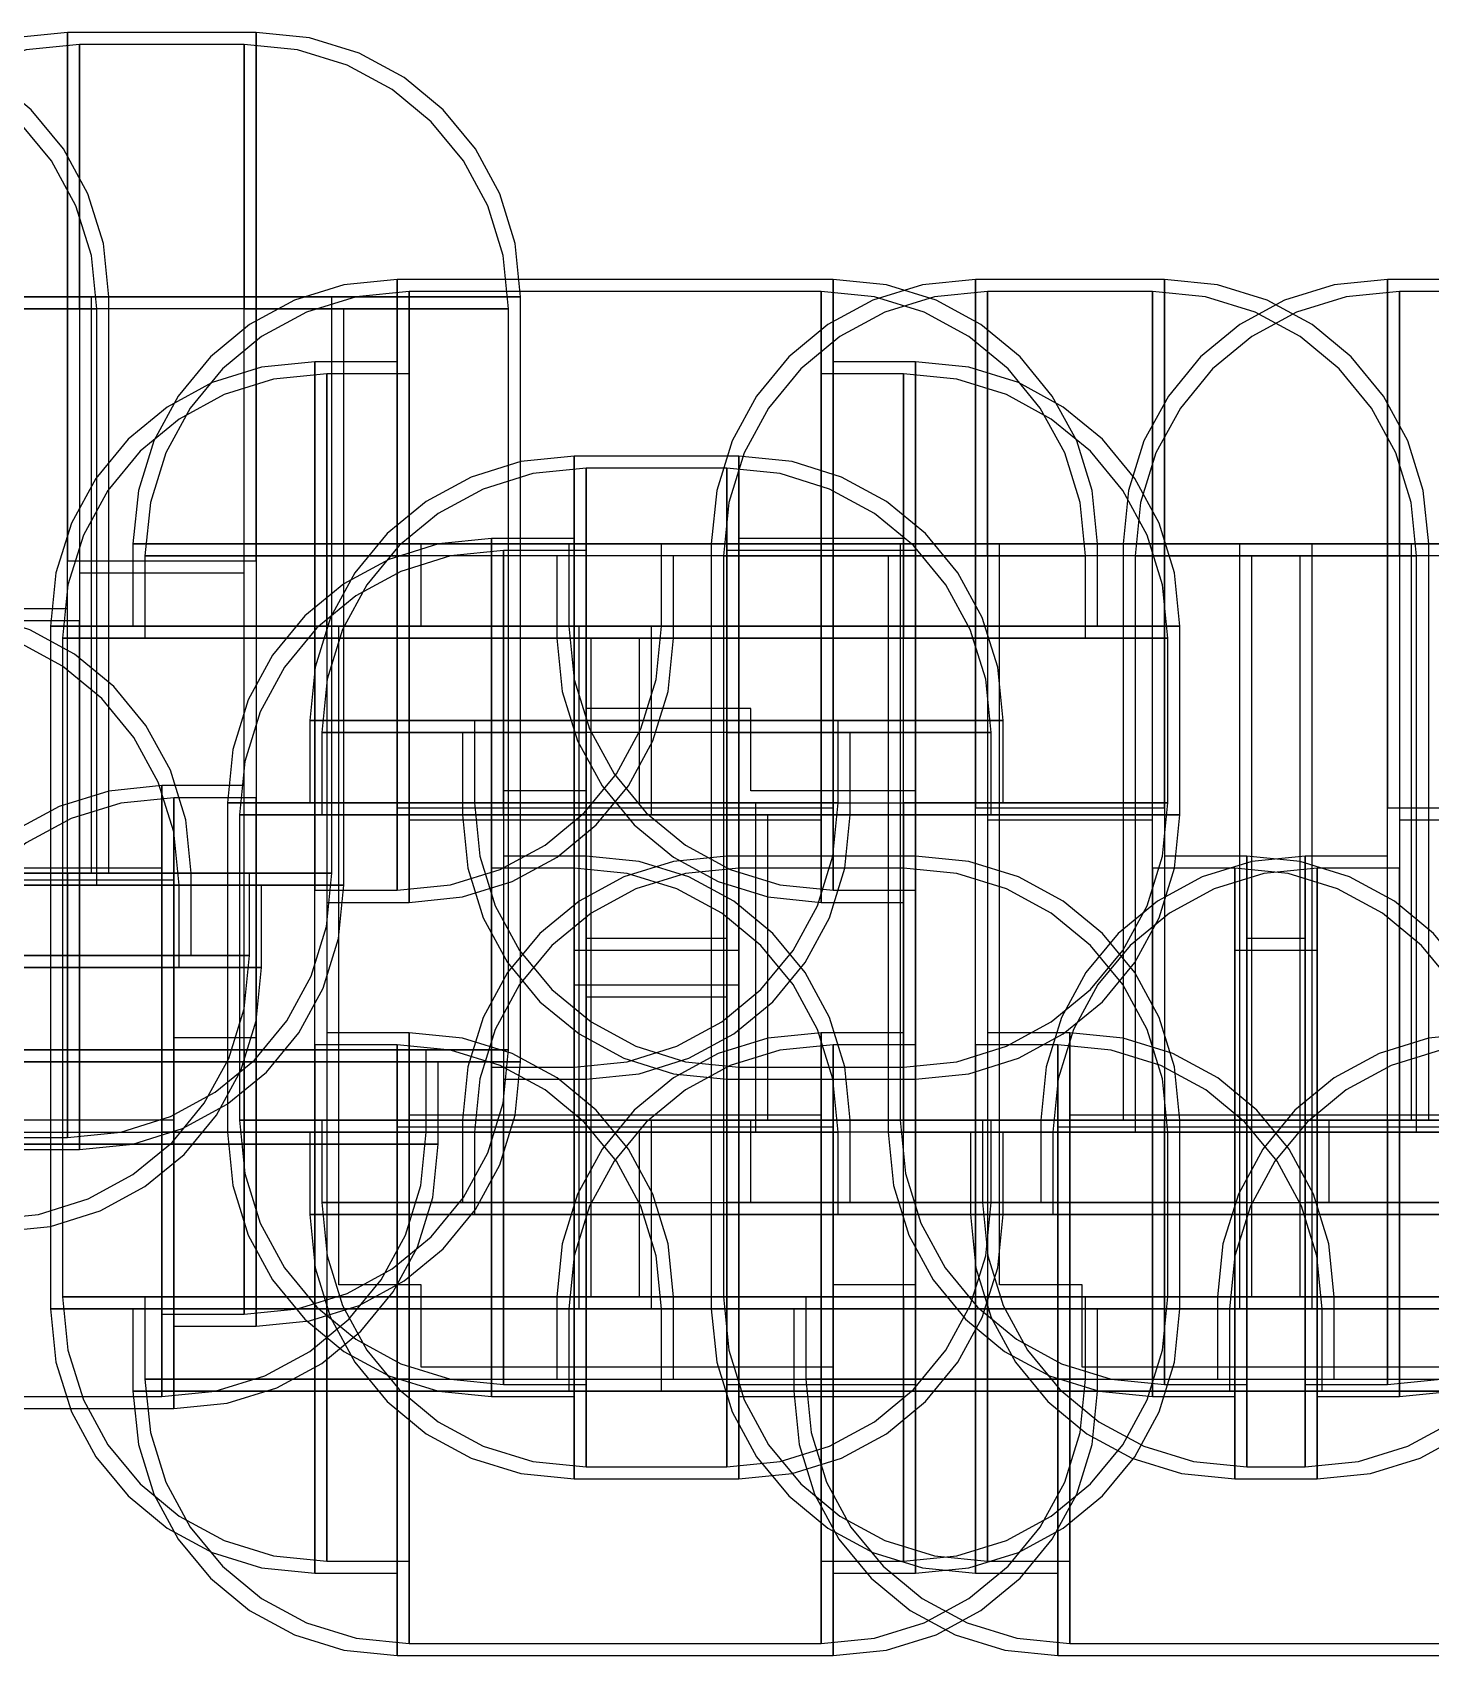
# Model space of a CAD drawing. Extents: x 0 to 153, y 0 to 38.
# Drawn here: x 90.35 to 121.14, y 0.11 to 35.87 of the extents above; entities that cross this region are included whole.
import ezdxf

# ---------------------------------------------------------------- set-up
doc = ezdxf.new("R2010")
doc.units = 0

msp = doc.modelspace()

# ---------------------------------------------------------------- linework, layer by layer
at = {"layer": 'Layer 1', "color": 7}
for points in [[(91.125296, 30.049049), (91.125296, 35.869873), (89.952216, 35.751615), (88.859597, 35.412445), (87.870847, 34.87577), (87.009376, 34.164997), (86.298594, 33.303532), (85.761909, 32.314781), (85.422731, 31.222151), (85.30447, 30.049049), (91.125296, 30.049049), (91.125296, 30.049049)], [(86.21146, 30.049049), (92.032286, 30.049049), (91.914025, 31.222151), (91.574847, 32.314781), (91.038162, 33.303532), (90.327379, 34.164997), (89.465909, 34.87577), (88.477159, 35.412445), (87.38454, 35.751615), (86.21146, 35.869873), (86.21146, 30.049049), (86.21146, 30.049049)], [(91.125296, 30.049049), (91.125296, 24.228223), (95.282953, 24.228223), (95.282953, 30.049049), (95.282953, 35.869873), (91.125296, 35.869873), (91.125296, 30.049049), (91.125296, 30.049049)], [(95.282953, 30.049049), (101.103779, 30.049049), (100.985518, 31.222151), (100.64634, 32.314781), (100.109655, 33.303532), (99.398872, 34.164997), (98.537401, 34.87577), (97.548652, 35.412445), (96.456032, 35.751615), (95.282953, 35.869873), (95.282953, 30.049049), (95.282953, 30.049049)], [(91.389879, 29.784466), (91.389879, 35.60529), (90.216799, 35.487032), (89.12418, 35.147862), (88.13543, 34.611187), (87.273959, 33.900414), (86.563177, 33.038949), (86.026492, 32.050198), (85.687314, 30.957568), (85.569053, 29.784466), (91.389879, 29.784466), (91.389879, 29.784466)], [(85.946877, 29.784466), (91.767703, 29.784466), (91.649442, 30.957568), (91.310264, 32.050198), (90.773579, 33.038949), (90.062796, 33.900414), (89.201326, 34.611187), (88.212576, 35.147862), (87.119957, 35.487032), (85.946877, 35.60529), (85.946877, 29.784466), (85.946877, 29.784466)], [(95.01837, 29.784466), (95.01837, 35.60529), (91.389879, 35.60529), (91.389879, 29.784466), (91.389879, 23.96364), (95.01837, 23.96364), (95.01837, 29.784466), (95.01837, 29.784466)], [(95.01837, 29.784466), (100.839196, 29.784466), (100.720935, 30.957568), (100.381757, 32.050198), (99.845072, 33.038949), (99.134289, 33.900414), (98.272818, 34.611187), (97.284069, 35.147862), (96.191449, 35.487032), (95.01837, 35.60529), (95.01837, 29.784466), (95.01837, 29.784466)], [(98.387041, 24.606233), (98.387041, 30.427059), (97.213961, 30.308801), (96.121342, 29.969631), (95.132592, 29.432956), (94.271121, 28.722182), (93.560339, 27.860716), (93.023654, 26.871965), (92.684476, 25.779335), (92.566215, 24.606233), (98.387041, 24.606233), (98.387041, 24.606233)], [(98.387041, 24.606233), (98.387041, 18.785407), (107.987699, 18.785407), (107.987699, 24.606233), (107.987699, 30.427059), (98.387041, 30.427059), (98.387041, 24.606233), (98.387041, 24.606233)], [(111.12486, 24.606233), (111.12486, 30.427059), (109.951781, 30.308801), (108.859161, 29.969631), (107.870412, 29.432956), (107.008941, 28.722182), (106.298158, 27.860716), (105.761473, 26.871965), (105.422295, 25.779335), (105.304034, 24.606233), (111.12486, 24.606233), (111.12486, 24.606233)], [(107.987699, 24.606233), (113.808525, 24.606233), (113.690264, 25.779335), (113.351086, 26.871965), (112.814401, 27.860716), (112.103619, 28.722182), (111.242148, 29.432956), (110.253398, 29.969631), (109.160779, 30.308801), (107.987699, 30.427059), (107.987699, 24.606233), (107.987699, 24.606233)], [(111.12486, 24.606233), (111.12486, 18.785407), (115.282517, 18.785407), (115.282517, 24.606233), (115.282517, 30.427059), (111.12486, 30.427059), (111.12486, 24.606233), (111.12486, 24.606233)], [(120.196353, 24.606233), (120.196353, 30.427059), (119.023273, 30.308801), (117.930654, 29.969631), (116.941904, 29.432956), (116.080433, 28.722182), (115.369651, 27.860716), (114.832966, 26.871965), (114.493788, 25.779335), (114.375527, 24.606233), (120.196353, 24.606233), (120.196353, 24.606233)], [(115.282517, 24.606233), (121.103343, 24.606233), (120.985082, 25.779335), (120.645904, 26.871965), (120.109219, 27.860716), (119.398437, 28.722182), (118.536966, 29.432956), (117.548216, 29.969631), (116.455597, 30.308801), (115.282517, 30.427059), (115.282517, 24.606233), (115.282517, 24.606233)], [(120.196353, 24.606233), (120.196353, 18.785407), (124.35401, 18.785407), (124.35401, 24.606233), (124.35401, 30.427059), (120.196353, 30.427059), (120.196353, 24.606233), (120.196353, 24.606233)], [(86.21146, 30.049049), (80.390634, 30.049049), (80.390634, 17.349065), (86.21146, 17.349065), (92.032286, 17.349065), (92.032286, 30.049049), (86.21146, 30.049049), (86.21146, 30.049049)], [(95.282953, 13.191434), (93.468707, 13.191434), (93.468707, 11.377083), (83.868049, 11.377083), (83.868049, 13.191434), (82.053803, 13.191434), (82.053803, 30.049049), (86.21146, 30.049049), (86.21146, 17.349065), (88.025706, 17.349065), (88.025706, 15.534714), (89.31105, 15.534714), (89.31105, 17.349065), (91.125296, 17.349065), (91.125296, 30.049049), (95.282953, 30.049049), (95.282953, 13.191434), (95.282953, 13.191434)], [(89.840216, 17.349092), (91.654462, 17.349092), (91.654462, 30.049076), (95.282953, 30.049076), (95.282953, 13.720521), (93.468707, 13.720521), (93.468707, 11.906249), (84.397215, 11.906249), (84.397215, 13.720521), (82.582969, 13.720521), (82.582969, 30.049076), (86.21146, 30.049076), (86.21146, 17.349092), (88.025706, 17.349092), (88.025706, 15.53482), (89.840216, 15.53482), (89.840216, 17.349092), (89.840216, 17.349092)], [(91.125296, 17.349065), (96.946122, 17.349065), (96.946122, 30.049049), (91.125296, 30.049049), (85.30447, 30.049049), (85.30447, 17.349065), (91.125296, 17.349065), (91.125296, 17.349065)], [(95.282953, 30.049049), (89.462127, 30.049049), (89.462127, 13.191434), (95.282953, 13.191434), (101.103779, 13.191434), (101.103779, 30.049049), (95.282953, 30.049049), (95.282953, 30.049049)], [(98.651624, 24.34165), (98.651624, 30.162476), (97.478544, 30.044218), (96.385925, 29.705048), (95.397175, 29.168373), (94.535704, 28.457599), (93.824922, 27.596133), (93.288237, 26.607382), (92.949059, 25.514752), (92.830798, 24.34165), (98.651624, 24.34165), (98.651624, 24.34165)], [(107.723116, 24.34165), (107.723116, 30.162476), (98.651624, 30.162476), (98.651624, 24.34165), (98.651624, 18.520824), (107.723116, 18.520824), (107.723116, 24.34165), (107.723116, 24.34165)], [(111.389443, 24.34165), (111.389443, 30.162476), (110.216364, 30.044218), (109.123744, 29.705048), (108.134995, 29.168373), (107.273524, 28.457599), (106.562741, 27.596133), (106.026056, 26.607382), (105.686878, 25.514752), (105.568617, 24.34165), (111.389443, 24.34165), (111.389443, 24.34165)], [(107.723116, 24.34165), (113.543942, 24.34165), (113.425681, 25.514752), (113.086503, 26.607382), (112.549818, 27.596133), (111.839036, 28.457599), (110.977565, 29.168373), (109.988815, 29.705048), (108.896196, 30.044218), (107.723116, 30.162476), (107.723116, 24.34165), (107.723116, 24.34165)], [(115.017934, 24.34165), (115.017934, 30.162476), (111.389443, 30.162476), (111.389443, 24.34165), (111.389443, 18.520824), (115.017934, 18.520824), (115.017934, 24.34165), (115.017934, 24.34165)], [(120.460936, 24.34165), (120.460936, 30.162476), (119.287856, 30.044218), (118.195237, 29.705048), (117.206487, 29.168373), (116.345016, 28.457599), (115.634234, 27.596133), (115.097549, 26.607382), (114.758371, 25.514752), (114.64011, 24.34165), (120.460936, 24.34165), (120.460936, 24.34165)], [(115.017934, 24.34165), (120.83876, 24.34165), (120.720499, 25.514752), (120.381321, 26.607382), (119.844636, 27.596133), (119.133854, 28.457599), (118.272383, 29.168373), (117.283633, 29.705048), (116.191014, 30.044218), (115.017934, 30.162476), (115.017934, 24.34165), (115.017934, 24.34165)], [(124.089427, 24.34165), (124.089427, 30.162476), (120.460936, 30.162476), (120.460936, 24.34165), (120.460936, 18.520824), (124.089427, 18.520824), (124.089427, 24.34165), (124.089427, 24.34165)], [(85.946877, 17.084482), (91.767703, 17.084482), (91.767703, 29.784466), (85.946877, 29.784466), (80.126051, 29.784466), (80.126051, 17.084482), (85.946877, 17.084482), (85.946877, 17.084482)], [(87.761123, 17.084482), (85.946877, 17.084482), (85.946877, 29.784466), (82.318386, 29.784466), (82.318386, 13.456017), (84.132632, 13.456017), (84.132632, 11.641666), (93.204124, 11.641666), (93.204124, 13.456017), (95.01837, 13.456017), (95.01837, 29.784466), (91.389879, 29.784466), (91.389879, 17.084482), (89.575633, 17.084482), (89.575633, 15.270131), (87.761123, 15.270131), (87.761123, 17.084482), (87.761123, 17.084482)], [(91.389879, 29.784466), (85.569053, 29.784466), (85.569053, 17.084482), (91.389879, 17.084482), (97.210705, 17.084482), (97.210705, 29.784466), (91.389879, 29.784466), (91.389879, 29.784466)], [(95.01837, 13.456017), (100.839196, 13.456017), (100.839196, 29.784466), (95.01837, 29.784466), (89.197544, 29.784466), (89.197544, 13.456017), (95.01837, 13.456017), (95.01837, 13.456017)], [(96.572795, 22.791882), (96.572795, 28.612708), (95.399716, 28.494448), (94.307096, 28.155276), (93.318347, 27.618597), (92.456876, 26.907821), (91.746093, 26.046353), (91.209408, 25.057603), (90.87023, 23.964976), (90.751969, 22.791882), (96.572795, 22.791882), (96.572795, 22.791882)], [(96.572795, 22.791882), (96.572795, 16.971056), (98.387041, 16.971056), (98.387041, 22.791882), (98.387041, 28.612708), (96.572795, 28.612708), (96.572795, 22.791882), (96.572795, 22.791882)], [(107.987699, 22.791882), (107.987699, 16.971056), (109.801945, 16.971056), (109.801945, 22.791882), (109.801945, 28.612708), (107.987699, 28.612708), (107.987699, 22.791882), (107.987699, 22.791882)], [(109.801945, 22.791882), (115.622771, 22.791882), (115.50451, 23.964976), (115.165332, 25.057603), (114.628647, 26.046353), (113.917864, 26.907821), (113.056393, 27.618597), (112.067644, 28.155276), (110.975024, 28.494448), (109.801945, 28.612708), (109.801945, 22.791882), (109.801945, 22.791882)], [(96.837378, 22.527299), (96.837378, 28.348125), (95.664299, 28.229865), (94.571679, 27.890693), (93.58293, 27.354014), (92.721459, 26.643238), (92.010676, 25.78177), (91.473991, 24.79302), (91.134813, 23.700393), (91.016552, 22.527299), (96.837378, 22.527299), (96.837378, 22.527299)], [(98.651624, 22.527299), (98.651624, 28.348125), (96.837378, 28.348125), (96.837378, 22.527299), (96.837378, 16.706473), (98.651624, 16.706473), (98.651624, 22.527299), (98.651624, 22.527299)], [(109.537362, 22.527299), (109.537362, 28.348125), (107.723116, 28.348125), (107.723116, 22.527299), (107.723116, 16.706473), (109.537362, 16.706473), (109.537362, 22.527299), (109.537362, 22.527299)], [(109.537362, 22.527299), (115.358188, 22.527299), (115.239927, 23.700393), (114.900749, 24.79302), (114.364064, 25.78177), (113.653281, 26.643238), (112.79181, 27.354014), (111.803061, 27.890693), (110.710441, 28.229865), (109.537362, 28.348125), (109.537362, 22.527299), (109.537362, 22.527299)], [(102.280115, 20.713185), (102.280115, 26.534011), (101.107036, 26.415753), (100.014416, 26.076583), (99.025666, 25.539908), (98.164196, 24.829134), (97.453413, 23.967668), (96.916728, 22.978917), (96.57755, 21.886287), (96.459289, 20.713185), (102.280115, 20.713185), (102.280115, 20.713185)], [(102.280115, 20.713185), (102.280115, 14.892359), (105.908871, 14.892359), (105.908871, 20.713185), (105.908871, 26.534011), (102.280115, 26.534011), (102.280115, 20.713185), (102.280115, 20.713185)], [(105.908871, 20.713185), (111.729697, 20.713185), (111.611435, 21.886287), (111.272258, 22.978917), (110.735573, 23.967668), (110.02479, 24.829134), (109.163319, 25.539908), (108.174569, 26.076583), (107.08195, 26.415753), (105.908871, 26.534011), (105.908871, 20.713185), (105.908871, 20.713185)], [(102.544698, 20.448602), (102.544698, 26.269428), (101.371619, 26.15117), (100.278999, 25.812), (99.290249, 25.275325), (98.428779, 24.564551), (97.717996, 23.703085), (97.181311, 22.714334), (96.842133, 21.621704), (96.723872, 20.448602), (102.544698, 20.448602), (102.544698, 20.448602)], [(105.644288, 20.448602), (105.644288, 26.269428), (102.544698, 26.269428), (102.544698, 20.448602), (102.544698, 14.627776), (105.644288, 14.627776), (105.644288, 20.448602), (105.644288, 20.448602)], [(105.644288, 20.448602), (111.465114, 20.448602), (111.346852, 21.621704), (111.007675, 22.714334), (110.47099, 23.703085), (109.760207, 24.564551), (108.898736, 25.275325), (107.909986, 25.812), (106.817367, 26.15117), (105.644288, 26.269428), (105.644288, 20.448602), (105.644288, 20.448602)], [(100.465869, 18.898834), (100.465869, 24.71966), (99.29279, 24.601402), (98.200171, 24.262232), (97.211421, 23.725557), (96.34995, 23.014783), (95.639167, 22.153317), (95.102482, 21.164566), (94.763305, 20.071936), (94.645043, 18.898834), (100.465869, 18.898834), (100.465869, 18.898834)], [(100.465869, 18.898834), (100.465869, 13.078008), (102.280115, 13.078008), (102.280115, 18.898834), (102.280115, 24.71966), (100.465869, 24.71966), (100.465869, 18.898834), (100.465869, 18.898834)], [(105.908871, 18.898834), (105.908871, 13.078008), (109.537362, 13.078008), (109.537362, 18.898834), (109.537362, 24.71966), (105.908871, 24.71966), (105.908871, 18.898834), (105.908871, 18.898834)], [(98.387041, 22.791882), (104.207867, 22.791882), (104.207867, 24.606233), (98.387041, 24.606233), (92.566215, 24.606233), (92.566215, 22.791882), (98.387041, 22.791882), (98.387041, 22.791882)], [(98.651624, 24.34165), (92.830798, 24.34165), (92.830798, 22.527299), (98.651624, 22.527299), (104.47245, 22.527299), (104.47245, 24.34165), (98.651624, 24.34165), (98.651624, 24.34165)], [(100.730452, 18.634251), (100.730452, 24.455077), (99.557373, 24.336819), (98.464754, 23.997649), (97.476004, 23.460974), (96.614533, 22.7502), (95.90375, 21.888734), (95.367065, 20.899983), (95.027888, 19.807353), (94.909626, 18.634251), (100.730452, 18.634251), (100.730452, 18.634251)], [(107.987699, 22.791882), (109.801945, 22.791882), (109.801945, 18.634251), (105.644288, 18.634251), (105.644288, 20.448602), (102.544698, 20.448602), (102.544698, 18.634251), (100.730452, 18.634251), (100.730452, 11.906249), (102.544698, 11.906249), (102.544698, 10.092003), (105.644288, 10.092003), (105.644288, 11.906249), (109.801945, 11.906249), (109.801945, 7.748592), (107.987699, 7.748592), (107.987699, 5.934346), (98.387041, 5.934346), (98.387041, 7.748592), (96.572795, 7.748592), (96.572795, 22.791882), (98.387041, 22.791882), (98.387041, 24.606233), (107.987699, 24.606233), (107.987699, 22.791882), (107.987699, 22.791882)], [(109.537362, 22.527299), (107.723116, 22.527299), (107.723116, 24.34165), (98.651624, 24.34165), (98.651624, 22.527299), (96.837378, 22.527299), (96.837378, 8.013175), (98.651624, 8.013175), (98.651624, 6.198929), (107.723116, 6.198929), (107.723116, 8.013175), (109.537362, 8.013175), (109.537362, 11.641666), (105.908871, 11.641666), (105.908871, 9.82742), (102.280115, 9.82742), (102.280115, 11.641666), (100.465869, 11.641666), (100.465869, 18.898834), (102.280115, 18.898834), (102.280115, 20.713185), (105.908871, 20.713185), (105.908871, 18.898834), (109.537362, 18.898834), (109.537362, 22.527299), (109.537362, 22.527299)], [(106.173454, 11.906249), (109.801945, 11.906249), (109.801945, 8.277758), (107.987699, 8.277758), (107.987699, 6.463512), (98.916207, 6.463512), (98.916207, 8.277758), (97.101961, 8.277758), (97.101961, 22.791961), (98.916207, 22.791961), (98.916207, 24.606233), (107.987699, 24.606233), (107.987699, 22.791961), (109.801945, 22.791961), (109.801945, 19.16339), (106.173454, 19.16339), (106.173454, 20.977662), (102.544698, 20.977662), (102.544698, 19.16339), (100.730452, 19.16339), (100.730452, 11.906249), (102.544698, 11.906249), (102.544698, 10.092003), (106.173454, 10.092003), (106.173454, 11.906249), (106.173454, 11.906249)], [(102.544698, 18.634251), (102.544698, 24.455077), (100.730452, 24.455077), (100.730452, 18.634251), (100.730452, 12.813425), (102.544698, 12.813425), (102.544698, 18.634251), (102.544698, 18.634251)], [(107.723116, 22.527299), (113.543942, 22.527299), (113.543942, 24.34165), (107.723116, 24.34165), (101.90229, 24.34165), (101.90229, 22.527299), (107.723116, 22.527299), (107.723116, 22.527299)], [(107.987699, 24.606233), (102.166873, 24.606233), (102.166873, 22.791882), (107.987699, 22.791882), (113.808525, 22.791882), (113.808525, 24.606233), (107.987699, 24.606233), (107.987699, 24.606233)], [(111.12486, 7.748592), (116.945686, 7.748592), (116.945686, 24.606233), (111.12486, 24.606233), (105.304034, 24.606233), (105.304034, 7.748592), (111.12486, 7.748592), (111.12486, 7.748592)], [(111.389443, 24.34165), (105.568617, 24.34165), (105.568617, 8.013175), (111.389443, 8.013175), (117.210269, 8.013175), (117.210269, 24.34165), (111.389443, 24.34165), (111.389443, 24.34165)], [(109.801945, 18.634251), (109.801945, 24.455077), (105.644288, 24.455077), (105.644288, 18.634251), (105.644288, 12.813425), (109.801945, 12.813425), (109.801945, 18.634251), (109.801945, 18.634251)], [(115.017934, 11.641666), (120.83876, 11.641666), (120.83876, 24.34165), (115.017934, 24.34165), (109.197108, 24.34165), (109.197108, 11.641666), (115.017934, 11.641666), (115.017934, 11.641666)], [(115.282517, 24.606233), (109.461691, 24.606233), (109.461691, 11.906249), (115.282517, 11.906249), (121.103343, 11.906249), (121.103343, 24.606233), (115.282517, 24.606233), (115.282517, 24.606233)], [(124.35401, 7.748592), (122.539764, 7.748592), (122.539764, 5.934346), (112.939106, 5.934346), (112.939106, 7.748592), (111.12486, 7.748592), (111.12486, 24.606233), (115.282517, 24.606233), (115.282517, 11.906249), (117.096763, 11.906249), (117.096763, 10.092003), (118.382107, 10.092003), (118.382107, 11.906249), (120.196353, 11.906249), (120.196353, 24.606233), (124.35401, 24.606233), (124.35401, 7.748592), (124.35401, 7.748592)], [(116.83218, 11.641666), (115.017934, 11.641666), (115.017934, 24.34165), (111.389443, 24.34165), (111.389443, 8.013175), (113.203689, 8.013175), (113.203689, 6.198929), (122.275181, 6.198929), (122.275181, 8.013175), (124.089427, 8.013175), (124.089427, 24.34165), (120.460936, 24.34165), (120.460936, 11.641666), (118.64669, 11.641666), (118.64669, 9.82742), (116.83218, 9.82742), (116.83218, 11.641666), (116.83218, 11.641666)], [(118.911273, 11.906249), (120.725519, 11.906249), (120.725519, 24.606233), (124.35401, 24.606233), (124.35401, 8.277758), (122.539764, 8.277758), (122.539764, 6.463512), (113.468272, 6.463512), (113.468272, 8.277758), (111.654026, 8.277758), (111.654026, 24.606233), (115.282517, 24.606233), (115.282517, 11.906249), (117.096763, 11.906249), (117.096763, 10.092003), (118.911273, 10.092003), (118.911273, 11.906249), (118.911273, 11.906249)], [(120.196353, 11.906249), (126.017179, 11.906249), (126.017179, 24.606233), (120.196353, 24.606233), (114.375527, 24.606233), (114.375527, 11.906249), (120.196353, 11.906249), (120.196353, 11.906249)], [(120.460936, 24.34165), (114.64011, 24.34165), (114.64011, 11.641666), (120.460936, 11.641666), (126.281762, 11.641666), (126.281762, 24.34165), (120.460936, 24.34165), (120.460936, 24.34165)], [(124.089427, 8.013175), (129.910253, 8.013175), (129.910253, 24.34165), (124.089427, 24.34165), (118.268601, 24.34165), (118.268601, 8.013175), (124.089427, 8.013175), (124.089427, 8.013175)], [(124.35401, 24.606233), (118.533184, 24.606233), (118.533184, 7.748592), (124.35401, 7.748592), (130.174836, 7.748592), (130.174836, 24.606233), (124.35401, 24.606233), (124.35401, 24.606233)], [(87.761123, 17.084482), (93.581949, 17.084482), (93.463698, 18.257584), (93.124547, 19.350214), (92.587894, 20.338966), (91.877141, 21.200431), (91.015687, 21.911205), (90.026933, 22.44788), (88.934278, 22.78705), (87.761123, 22.905308), (87.761123, 17.084482), (87.761123, 17.084482)], [(88.025706, 17.349065), (93.846532, 17.349065), (93.728281, 18.522167), (93.38913, 19.614797), (92.852477, 20.603549), (92.141724, 21.465014), (91.28027, 22.175788), (90.291516, 22.712463), (89.198861, 23.051633), (88.025706, 23.169891), (88.025706, 17.349065), (88.025706, 17.349065)], [(89.31105, 17.349065), (89.31105, 11.528239), (91.125296, 11.528239), (91.125296, 17.349065), (91.125296, 23.169891), (89.31105, 23.169891), (89.31105, 17.349065), (89.31105, 17.349065)], [(91.389879, 17.084482), (91.389879, 22.905308), (89.575633, 22.905308), (89.575633, 17.084482), (89.575633, 11.263656), (91.389879, 11.263656), (91.389879, 17.084482), (91.389879, 17.084482)], [(96.572795, 7.748592), (102.393621, 7.748592), (102.393621, 22.791882), (96.572795, 22.791882), (90.751969, 22.791882), (90.751969, 7.748592), (96.572795, 7.748592), (96.572795, 7.748592)], [(96.837378, 22.527299), (91.016552, 22.527299), (91.016552, 8.013175), (96.837378, 8.013175), (102.658204, 8.013175), (102.658204, 22.527299), (96.837378, 22.527299), (96.837378, 22.527299)], [(98.387041, 22.791882), (98.387041, 16.971056), (99.560196, 17.089314), (100.652851, 17.428484), (101.641605, 17.965159), (102.503059, 18.675932), (103.213812, 19.537398), (103.750465, 20.526149), (104.089616, 21.618779), (104.207867, 22.791882), (98.387041, 22.791882), (98.387041, 22.791882)], [(98.651624, 22.527299), (98.651624, 16.706473), (99.824779, 16.824731), (100.917434, 17.163901), (101.906188, 17.700576), (102.767642, 18.411349), (103.478395, 19.272815), (104.015048, 20.261566), (104.354199, 21.354196), (104.47245, 22.527299), (98.651624, 22.527299), (98.651624, 22.527299)], [(107.723116, 22.527299), (101.90229, 22.527299), (102.020541, 21.354196), (102.359692, 20.261566), (102.896345, 19.272815), (103.607098, 18.411349), (104.468552, 17.700576), (105.457306, 17.163901), (106.549961, 16.824731), (107.723116, 16.706473), (107.723116, 22.527299), (107.723116, 22.527299)], [(107.987699, 22.791882), (102.166873, 22.791882), (102.285124, 21.618779), (102.624275, 20.526149), (103.160928, 19.537398), (103.871681, 18.675932), (104.733135, 17.965159), (105.721889, 17.428484), (106.814544, 17.089314), (107.987699, 16.971056), (107.987699, 22.791882), (107.987699, 22.791882)], [(109.537362, 18.898834), (115.358188, 18.898834), (115.358188, 22.527299), (109.537362, 22.527299), (103.716536, 22.527299), (103.716536, 18.898834), (109.537362, 18.898834), (109.537362, 18.898834)], [(109.801945, 22.791882), (103.981119, 22.791882), (103.981119, 18.634251), (109.801945, 18.634251), (115.622771, 18.634251), (115.622771, 22.791882), (109.801945, 22.791882), (109.801945, 22.791882)], [(102.280115, 18.898834), (108.100941, 18.898834), (108.100941, 20.713185), (102.280115, 20.713185), (96.459289, 20.713185), (96.459289, 18.898834), (102.280115, 18.898834), (102.280115, 18.898834)], [(102.544698, 20.448602), (96.723872, 20.448602), (96.723872, 18.634251), (102.544698, 18.634251), (108.365524, 18.634251), (108.365524, 20.448602), (102.544698, 20.448602), (102.544698, 20.448602)], [(105.644288, 18.634251), (111.465114, 18.634251), (111.465114, 20.448602), (105.644288, 20.448602), (99.823462, 20.448602), (99.823462, 18.634251), (105.644288, 18.634251), (105.644288, 18.634251)], [(105.908871, 20.713185), (100.088045, 20.713185), (100.088045, 18.898834), (105.908871, 18.898834), (111.729697, 18.898834), (111.729697, 20.713185), (105.908871, 20.713185), (105.908871, 20.713185)], [(93.204124, 13.456017), (93.204124, 19.276843), (92.030969, 19.158585), (90.938314, 18.819415), (89.94956, 18.28274), (89.088106, 17.571967), (88.377353, 16.710501), (87.8407, 15.72175), (87.501549, 14.62912), (87.383298, 13.456017), (93.204124, 13.456017), (93.204124, 13.456017)], [(93.468707, 13.191434), (93.468707, 19.01226), (92.295552, 18.894002), (91.202897, 18.554832), (90.214143, 18.018157), (89.352689, 17.307384), (88.641936, 16.445918), (88.105283, 15.457167), (87.766132, 14.364537), (87.647881, 13.191434), (93.468707, 13.191434), (93.468707, 13.191434)], [(93.204124, 13.456017), (93.204124, 7.635086), (95.01837, 7.635086), (95.01837, 13.456017), (95.01837, 19.276843), (93.204124, 19.276843), (93.204124, 13.456017), (93.204124, 13.456017)], [(95.282953, 13.191434), (95.282953, 19.01226), (93.468707, 19.01226), (93.468707, 13.191434), (93.468707, 7.370503), (95.282953, 7.370503), (95.282953, 13.191434), (95.282953, 13.191434)], [(100.465869, 11.641666), (106.286695, 11.641666), (106.286695, 18.898834), (100.465869, 18.898834), (94.645043, 18.898834), (94.645043, 11.641666), (100.465869, 11.641666), (100.465869, 11.641666)], [(100.730452, 18.634251), (94.909626, 18.634251), (94.909626, 11.906249), (100.730452, 11.906249), (106.551278, 11.906249), (106.551278, 18.634251), (100.730452, 18.634251), (100.730452, 18.634251)], [(105.644288, 18.634251), (99.823462, 18.634251), (99.941723, 17.461149), (100.280901, 16.368519), (100.817586, 15.379767), (101.528368, 14.518302), (102.389839, 13.807528), (103.378589, 13.270853), (104.471208, 12.931683), (105.644288, 12.813425), (105.644288, 18.634251), (105.644288, 18.634251)], [(105.908871, 18.898834), (100.088045, 18.898834), (100.206306, 17.725732), (100.545484, 16.633102), (101.082169, 15.64435), (101.792951, 14.782885), (102.654422, 14.072111), (103.643172, 13.535436), (104.735791, 13.196266), (105.908871, 13.078008), (105.908871, 18.898834), (105.908871, 18.898834)], [(102.280115, 18.898834), (102.280115, 13.078008), (103.45327, 13.196266), (104.545925, 13.535436), (105.53468, 14.072111), (106.396133, 14.782885), (107.106887, 15.64435), (107.643539, 16.633102), (107.98269, 17.725732), (108.100941, 18.898834), (102.280115, 18.898834), (102.280115, 18.898834)], [(102.544698, 18.634251), (102.544698, 12.813425), (103.717853, 12.931683), (104.810508, 13.270853), (105.799263, 13.807528), (106.660716, 14.518302), (107.37147, 15.379767), (107.908122, 16.368519), (108.247273, 17.461149), (108.365524, 18.634251), (102.544698, 18.634251), (102.544698, 18.634251)], [(109.537362, 18.898834), (109.537362, 13.078008), (110.710441, 13.196266), (111.803061, 13.535436), (112.79181, 14.072111), (113.653281, 14.782885), (114.364064, 15.64435), (114.900749, 16.633102), (115.239927, 17.725732), (115.358188, 18.898834), (109.537362, 18.898834), (109.537362, 18.898834)], [(109.801945, 18.634251), (109.801945, 12.813425), (110.975024, 12.931683), (112.067644, 13.270853), (113.056393, 13.807528), (113.917864, 14.518302), (114.628647, 15.379767), (115.165332, 16.368519), (115.50451, 17.461149), (115.622771, 18.634251), (109.801945, 18.634251), (109.801945, 18.634251)], [(105.644288, 11.906249), (105.644288, 17.727075), (104.471208, 17.608817), (103.378589, 17.269647), (102.389839, 16.732972), (101.528368, 16.022198), (100.817586, 15.160732), (100.280901, 14.171981), (99.941723, 13.079351), (99.823462, 11.906249), (105.644288, 11.906249), (105.644288, 11.906249)], [(100.730452, 11.906249), (100.730452, 6.085423), (102.544698, 6.085423), (102.544698, 11.906249), (102.544698, 17.727075), (100.730452, 17.727075), (100.730452, 11.906249), (100.730452, 11.906249)], [(102.544698, 11.906249), (108.365524, 11.906249), (108.247273, 13.079351), (107.908122, 14.171981), (107.37147, 15.160732), (106.660716, 16.022198), (105.799263, 16.732972), (104.810508, 17.269647), (103.717853, 17.608817), (102.544698, 17.727075), (102.544698, 11.906249), (102.544698, 11.906249)], [(105.644288, 11.906249), (105.644288, 6.085423), (109.801945, 6.085423), (109.801945, 11.906249), (109.801945, 17.727075), (105.644288, 17.727075), (105.644288, 11.906249), (105.644288, 11.906249)], [(109.801945, 11.906249), (115.622771, 11.906249), (115.50451, 13.079351), (115.165332, 14.171981), (114.628647, 15.160732), (113.917864, 16.022198), (113.056393, 16.732972), (112.067644, 17.269647), (110.975024, 17.608817), (109.801945, 17.727075), (109.801945, 11.906249), (109.801945, 11.906249)], [(118.382107, 11.906249), (118.382107, 17.727075), (117.208952, 17.608817), (116.116297, 17.269647), (115.127542, 16.732972), (114.266089, 16.022198), (113.555335, 15.160732), (113.018683, 14.171981), (112.679532, 13.079351), (112.561281, 11.906249), (118.382107, 11.906249), (118.382107, 11.906249)], [(115.282517, 11.906249), (115.282517, 6.085423), (117.096763, 6.085423), (117.096763, 11.906249), (117.096763, 17.727075), (115.282517, 17.727075), (115.282517, 11.906249), (115.282517, 11.906249)], [(117.096763, 11.906249), (122.917589, 11.906249), (122.799338, 13.079351), (122.460187, 14.171981), (121.923535, 15.160732), (121.212781, 16.022198), (120.351328, 16.732972), (119.362573, 17.269647), (118.269918, 17.608817), (117.096763, 17.727075), (117.096763, 11.906249), (117.096763, 11.906249)], [(118.382107, 11.906249), (118.382107, 6.085423), (120.196353, 6.085423), (120.196353, 11.906249), (120.196353, 17.727075), (118.382107, 17.727075), (118.382107, 11.906249), (118.382107, 11.906249)], [(88.025706, 17.349065), (82.20488, 17.349065), (82.20488, 15.534714), (88.025706, 15.534714), (93.846532, 15.534714), (93.846532, 17.349065), (88.025706, 17.349065), (88.025706, 17.349065)], [(89.31105, 15.534714), (95.131876, 15.534714), (95.131876, 17.349065), (89.31105, 17.349065), (83.490224, 17.349065), (83.490224, 15.534714), (89.31105, 15.534714), (89.31105, 15.534714)], [(93.468707, 11.377083), (93.468707, 17.197909), (83.868049, 17.197909), (83.868049, 11.377083), (83.868049, 5.556257), (93.468707, 5.556257), (93.468707, 11.377083), (93.468707, 11.377083)], [(84.132632, 11.641666), (84.132632, 5.82084), (93.204124, 5.82084), (93.204124, 11.641666), (93.204124, 17.462492), (84.132632, 17.462492), (84.132632, 11.641666), (84.132632, 11.641666)], [(91.125296, 17.349065), (91.125296, 11.528239), (92.298375, 11.646497), (93.390994, 11.985667), (94.379744, 12.522342), (95.241215, 13.233116), (95.951997, 14.094582), (96.488682, 15.083333), (96.82786, 16.175963), (96.946122, 17.349065), (91.125296, 17.349065), (91.125296, 17.349065)], [(105.908871, 11.641666), (105.908871, 17.462492), (104.735791, 17.344234), (103.643172, 17.005064), (102.654422, 16.468389), (101.792951, 15.757615), (101.082169, 14.896149), (100.545484, 13.907398), (100.206306, 12.814768), (100.088045, 11.641666), (105.908871, 11.641666), (105.908871, 11.641666)], [(102.280115, 11.641666), (102.280115, 17.462492), (100.465869, 17.462492), (100.465869, 11.641666), (100.465869, 5.82084), (102.280115, 5.82084), (102.280115, 11.641666), (102.280115, 11.641666)], [(102.280115, 11.641666), (108.100941, 11.641666), (107.98269, 12.814768), (107.643539, 13.907398), (107.106887, 14.896149), (106.396133, 15.757615), (105.53468, 16.468389), (104.545925, 17.005064), (103.45327, 17.344234), (102.280115, 17.462492), (102.280115, 11.641666), (102.280115, 11.641666)], [(109.537362, 11.641666), (109.537362, 17.462492), (105.908871, 17.462492), (105.908871, 11.641666), (105.908871, 5.82084), (109.537362, 5.82084), (109.537362, 11.641666), (109.537362, 11.641666)], [(109.537362, 11.641666), (115.358188, 11.641666), (115.239927, 12.814768), (114.900749, 13.907398), (114.364064, 14.896149), (113.653281, 15.757615), (112.79181, 16.468389), (111.803061, 17.005064), (110.710441, 17.344234), (109.537362, 17.462492), (109.537362, 11.641666), (109.537362, 11.641666)], [(118.64669, 11.641666), (118.64669, 17.462492), (117.473535, 17.344234), (116.38088, 17.005064), (115.392125, 16.468389), (114.530672, 15.757615), (113.819918, 14.896149), (113.283266, 13.907398), (112.944115, 12.814768), (112.825864, 11.641666), (118.64669, 11.641666), (118.64669, 11.641666)], [(116.83218, 11.641666), (116.83218, 17.462492), (115.017934, 17.462492), (115.017934, 11.641666), (115.017934, 5.82084), (116.83218, 5.82084), (116.83218, 11.641666), (116.83218, 11.641666)], [(116.83218, 11.641666), (122.653006, 11.641666), (122.534755, 12.814768), (122.195604, 13.907398), (121.658952, 14.896149), (120.948198, 15.757615), (120.086745, 16.468389), (119.09799, 17.005064), (118.005335, 17.344234), (116.83218, 17.462492), (116.83218, 11.641666), (116.83218, 11.641666)], [(120.460936, 11.641666), (120.460936, 17.462492), (118.64669, 17.462492), (118.64669, 11.641666), (118.64669, 5.82084), (120.460936, 5.82084), (120.460936, 11.641666), (120.460936, 11.641666)], [(87.761123, 15.270131), (93.581949, 15.270131), (93.581949, 17.084482), (87.761123, 17.084482), (81.940297, 17.084482), (81.940297, 15.270131), (87.761123, 15.270131), (87.761123, 15.270131)], [(89.575633, 17.084482), (83.754807, 17.084482), (83.754807, 15.270131), (89.575633, 15.270131), (95.396459, 15.270131), (95.396459, 17.084482), (89.575633, 17.084482), (89.575633, 17.084482)], [(91.389879, 17.084482), (91.389879, 11.263656), (92.562958, 11.381914), (93.655577, 11.721084), (94.644327, 12.257759), (95.505798, 12.968533), (96.21658, 13.829999), (96.753265, 14.81875), (97.092443, 15.91138), (97.210705, 17.084482), (91.389879, 17.084482), (91.389879, 17.084482)], [(102.544698, 10.092003), (102.544698, 4.271177), (105.644288, 4.271177), (105.644288, 10.092003), (105.644288, 15.912724), (102.544698, 15.912724), (102.544698, 10.092003), (102.544698, 10.092003)], [(117.096763, 10.092003), (117.096763, 4.271177), (118.382107, 4.271177), (118.382107, 10.092003), (118.382107, 15.912724), (117.096763, 15.912724), (117.096763, 10.092003), (117.096763, 10.092003)], [(89.31105, 15.534714), (89.31105, 9.713914), (90.484129, 9.832171), (91.576749, 10.171338), (92.565498, 10.708009), (93.426969, 11.418778), (94.137752, 12.280239), (94.674437, 13.268986), (95.013615, 14.361613), (95.131876, 15.534714), (89.31105, 15.534714), (89.31105, 15.534714)], [(105.908871, 9.82742), (105.908871, 15.648141), (102.280115, 15.648141), (102.280115, 9.82742), (102.280115, 4.006594), (105.908871, 4.006594), (105.908871, 9.82742), (105.908871, 9.82742)], [(118.64669, 9.82742), (118.64669, 15.648141), (116.83218, 15.648141), (116.83218, 9.82742), (116.83218, 4.006594), (118.64669, 4.006594), (118.64669, 9.82742), (118.64669, 9.82742)], [(89.575633, 15.270131), (89.575633, 9.449331), (90.748712, 9.567588), (91.841332, 9.906755), (92.830081, 10.443426), (93.691552, 11.154195), (94.402335, 12.015656), (94.93902, 13.004403), (95.278198, 14.09703), (95.396459, 15.270131), (89.575633, 15.270131), (89.575633, 15.270131)], [(96.837378, 8.013175), (96.837378, 2.192349), (98.651624, 2.192349), (98.651624, 8.013175), (98.651624, 13.834027), (96.837378, 13.834027), (96.837378, 8.013175), (96.837378, 8.013175)], [(98.651624, 8.013175), (104.47245, 8.013175), (104.354199, 9.186286), (104.015048, 10.278922), (103.478395, 11.267678), (102.767642, 12.129147), (101.906188, 12.839923), (100.917434, 13.376599), (99.824779, 13.715769), (98.651624, 13.834027), (98.651624, 8.013175), (98.651624, 8.013175)], [(107.723116, 8.013175), (107.723116, 13.834027), (106.549961, 13.715769), (105.457306, 13.376599), (104.468552, 12.839923), (103.607098, 12.129147), (102.896345, 11.267678), (102.359692, 10.278922), (102.020541, 9.186286), (101.90229, 8.013175), (107.723116, 8.013175), (107.723116, 8.013175)], [(107.723116, 8.013175), (107.723116, 2.192349), (109.537362, 2.192349), (109.537362, 8.013175), (109.537362, 13.834027), (107.723116, 13.834027), (107.723116, 8.013175), (107.723116, 8.013175)], [(111.389443, 8.013175), (111.389443, 2.192349), (113.203689, 2.192349), (113.203689, 8.013175), (113.203689, 13.834027), (111.389443, 13.834027), (111.389443, 8.013175), (111.389443, 8.013175)], [(113.203689, 8.013175), (119.024515, 8.013175), (118.906264, 9.186286), (118.567113, 10.278922), (118.03046, 11.267678), (117.319707, 12.129147), (116.458253, 12.839923), (115.469499, 13.376599), (114.376844, 13.715769), (113.203689, 13.834027), (113.203689, 8.013175), (113.203689, 8.013175)], [(122.275181, 8.013175), (122.275181, 13.834027), (121.102026, 13.715769), (120.009371, 13.376599), (119.020617, 12.839923), (118.159163, 12.129147), (117.44841, 11.267678), (116.911757, 10.278922), (116.572606, 9.186286), (116.454355, 8.013175), (122.275181, 8.013175), (122.275181, 8.013175)], [(93.204124, 11.641666), (99.02495, 11.641666), (99.02495, 13.456017), (93.204124, 13.456017), (87.383298, 13.456017), (87.383298, 11.641666), (93.204124, 11.641666), (93.204124, 11.641666)], [(95.01837, 13.456017), (95.01837, 7.635086), (96.191449, 7.753347), (97.284069, 8.092526), (98.272818, 8.629215), (99.134289, 9.340006), (99.845072, 10.201489), (100.381757, 11.190258), (100.720935, 12.282903), (100.839196, 13.456017), (95.01837, 13.456017), (95.01837, 13.456017)], [(98.387041, 7.748592), (98.387041, 13.569444), (96.572795, 13.569444), (96.572795, 7.748592), (96.572795, 1.927766), (98.387041, 1.927766), (98.387041, 7.748592), (98.387041, 7.748592)], [(98.387041, 7.748592), (104.207867, 7.748592), (104.089616, 8.921672), (103.750465, 10.014295), (103.213812, 11.003049), (102.503059, 11.864524), (101.641605, 12.575312), (100.652851, 13.112001), (99.560196, 13.451182), (98.387041, 13.569444), (98.387041, 7.748592), (98.387041, 7.748592)], [(107.987699, 7.748592), (107.987699, 13.569444), (106.814544, 13.451182), (105.721889, 13.112001), (104.733135, 12.575312), (103.871681, 11.864524), (103.160928, 11.003049), (102.624275, 10.014295), (102.285124, 8.921672), (102.166873, 7.748592), (107.987699, 7.748592), (107.987699, 7.748592)], [(109.801945, 7.748592), (109.801945, 13.569444), (107.987699, 13.569444), (107.987699, 7.748592), (107.987699, 1.927766), (109.801945, 1.927766), (109.801945, 7.748592), (109.801945, 7.748592)], [(112.939106, 7.748592), (112.939106, 13.569444), (111.12486, 13.569444), (111.12486, 7.748592), (111.12486, 1.927766), (112.939106, 1.927766), (112.939106, 7.748592), (112.939106, 7.748592)], [(112.939106, 7.748592), (118.759932, 7.748592), (118.641681, 8.921672), (118.30253, 10.014295), (117.765877, 11.003049), (117.055124, 11.864524), (116.19367, 12.575312), (115.204916, 13.112001), (114.112261, 13.451182), (112.939106, 13.569444), (112.939106, 7.748592), (112.939106, 7.748592)], [(122.539764, 7.748592), (122.539764, 13.569444), (121.366609, 13.451182), (120.273954, 13.112001), (119.2852, 12.575312), (118.423746, 11.864524), (117.712993, 11.003049), (117.17634, 10.014295), (116.837189, 8.921672), (116.718938, 7.748592), (122.539764, 7.748592), (122.539764, 7.748592)], [(93.468707, 13.191434), (87.647881, 13.191434), (87.647881, 11.377083), (93.468707, 11.377083), (99.289533, 11.377083), (99.289533, 13.191434), (93.468707, 13.191434), (93.468707, 13.191434)], [(95.282953, 13.191434), (95.282953, 7.370503), (96.456032, 7.488764), (97.548652, 7.827943), (98.537401, 8.364632), (99.398872, 9.075423), (100.109655, 9.936906), (100.64634, 10.925675), (100.985518, 12.01832), (101.103779, 13.191434), (95.282953, 13.191434), (95.282953, 13.191434)], [(100.730452, 11.906249), (94.909626, 11.906249), (95.027888, 10.73317), (95.367065, 9.64055), (95.90375, 8.651801), (96.614533, 7.79033), (97.476004, 7.079547), (98.464754, 6.542862), (99.557373, 6.203684), (100.730452, 6.085423), (100.730452, 11.906249), (100.730452, 11.906249)], [(102.544698, 11.906249), (96.723872, 11.906249), (96.723872, 10.092003), (102.544698, 10.092003), (108.365524, 10.092003), (108.365524, 11.906249), (102.544698, 11.906249), (102.544698, 11.906249)], [(98.651624, 6.198929), (98.651624, 0.378103), (107.723116, 0.378103), (107.723116, 6.198929), (107.723116, 12.019676), (98.651624, 12.019676), (98.651624, 6.198929), (98.651624, 6.198929)], [(105.644288, 10.092003), (111.465114, 10.092003), (111.465114, 11.906249), (105.644288, 11.906249), (99.823462, 11.906249), (99.823462, 10.092003), (105.644288, 10.092003), (105.644288, 10.092003)], [(109.801945, 11.906249), (103.981119, 11.906249), (103.981119, 7.748592), (109.801945, 7.748592), (115.622771, 7.748592), (115.622771, 11.906249), (109.801945, 11.906249), (109.801945, 11.906249)], [(115.282517, 11.906249), (109.461691, 11.906249), (109.579953, 10.73317), (109.91913, 9.64055), (110.455815, 8.651801), (111.166598, 7.79033), (112.028069, 7.079547), (113.016819, 6.542862), (114.109438, 6.203684), (115.282517, 6.085423), (115.282517, 11.906249), (115.282517, 11.906249)], [(117.096763, 11.906249), (111.275937, 11.906249), (111.275937, 10.092003), (117.096763, 10.092003), (122.917589, 10.092003), (122.917589, 11.906249), (117.096763, 11.906249), (117.096763, 11.906249)], [(118.382107, 10.092003), (124.202933, 10.092003), (124.202933, 11.906249), (118.382107, 11.906249), (112.561281, 11.906249), (112.561281, 10.092003), (118.382107, 10.092003), (118.382107, 10.092003)], [(113.203689, 6.198929), (113.203689, 0.378103), (122.275181, 0.378103), (122.275181, 6.198929), (122.275181, 12.019676), (113.203689, 12.019676), (113.203689, 6.198929), (113.203689, 6.198929)], [(120.196353, 11.906249), (120.196353, 6.085423), (121.369432, 6.203684), (122.462051, 6.542862), (123.450801, 7.079547), (124.312272, 7.79033), (125.023055, 8.651801), (125.55974, 9.64055), (125.898917, 10.73317), (126.017179, 11.906249), (120.196353, 11.906249), (120.196353, 11.906249)], [(93.204124, 11.641666), (93.204124, 5.82084), (94.377204, 5.939101), (95.469823, 6.278279), (96.458573, 6.814964), (97.320044, 7.525747), (98.030826, 8.387218), (98.567511, 9.375967), (98.906689, 10.468587), (99.02495, 11.641666), (93.204124, 11.641666), (93.204124, 11.641666)], [(100.465869, 11.641666), (94.645043, 11.641666), (94.763305, 10.468587), (95.102482, 9.375967), (95.639167, 8.387218), (96.34995, 7.525747), (97.211421, 6.814964), (98.200171, 6.278279), (99.29279, 5.939101), (100.465869, 5.82084), (100.465869, 11.641666), (100.465869, 11.641666)], [(102.280115, 9.82742), (108.100941, 9.82742), (108.100941, 11.641666), (102.280115, 11.641666), (96.459289, 11.641666), (96.459289, 9.82742), (102.280115, 9.82742), (102.280115, 9.82742)], [(107.987699, 5.934346), (107.987699, 11.755093), (98.387041, 11.755093), (98.387041, 5.934346), (98.387041, 0.11352), (107.987699, 0.11352), (107.987699, 5.934346), (107.987699, 5.934346)], [(105.908871, 11.641666), (100.088045, 11.641666), (100.088045, 9.82742), (105.908871, 9.82742), (111.729697, 9.82742), (111.729697, 11.641666), (105.908871, 11.641666), (105.908871, 11.641666)], [(109.537362, 8.013175), (115.358188, 8.013175), (115.358188, 11.641666), (109.537362, 11.641666), (103.716536, 11.641666), (103.716536, 8.013175), (109.537362, 8.013175), (109.537362, 8.013175)], [(115.017934, 11.641666), (109.197108, 11.641666), (109.31537, 10.468587), (109.654547, 9.375967), (110.191232, 8.387218), (110.902015, 7.525747), (111.763486, 6.814964), (112.752236, 6.278279), (113.844855, 5.939101), (115.017934, 5.82084), (115.017934, 11.641666), (115.017934, 11.641666)], [(116.83218, 9.82742), (122.653006, 9.82742), (122.653006, 11.641666), (116.83218, 11.641666), (111.011354, 11.641666), (111.011354, 9.82742), (116.83218, 9.82742), (116.83218, 9.82742)], [(118.64669, 11.641666), (112.825864, 11.641666), (112.825864, 9.82742), (118.64669, 9.82742), (124.467516, 9.82742), (124.467516, 11.641666), (118.64669, 11.641666), (118.64669, 11.641666)], [(122.539764, 5.934346), (122.539764, 11.755093), (112.939106, 11.755093), (112.939106, 5.934346), (112.939106, 0.11352), (122.539764, 0.11352), (122.539764, 5.934346), (122.539764, 5.934346)], [(120.460936, 11.641666), (120.460936, 5.82084), (121.634015, 5.939101), (122.726634, 6.278279), (123.715384, 6.814964), (124.576855, 7.525747), (125.287638, 8.387218), (125.824323, 9.375967), (126.1635, 10.468587), (126.281762, 11.641666), (120.460936, 11.641666), (120.460936, 11.641666)], [(93.468707, 11.377083), (93.468707, 5.556257), (94.641787, 5.674518), (95.734406, 6.013696), (96.723156, 6.550381), (97.584627, 7.261164), (98.295409, 8.122635), (98.832094, 9.111384), (99.171272, 10.204004), (99.289533, 11.377083), (93.468707, 11.377083), (93.468707, 11.377083)], [(102.544698, 10.092003), (96.723872, 10.092003), (96.842133, 8.918848), (97.181311, 7.826193), (97.717996, 6.837439), (98.428779, 5.975985), (99.290249, 5.265232), (100.278999, 4.728579), (101.371619, 4.389428), (102.544698, 4.271177), (102.544698, 10.092003), (102.544698, 10.092003)], [(105.644288, 10.092003), (105.644288, 4.271177), (106.817367, 4.389428), (107.909986, 4.728579), (108.898736, 5.265232), (109.760207, 5.975985), (110.47099, 6.837439), (111.007675, 7.826193), (111.346852, 8.918848), (111.465114, 10.092003), (105.644288, 10.092003), (105.644288, 10.092003)], [(117.096763, 10.092003), (111.275937, 10.092003), (111.394198, 8.918848), (111.733376, 7.826193), (112.270061, 6.837439), (112.980844, 5.975985), (113.842314, 5.265232), (114.831064, 4.728579), (115.923684, 4.389428), (117.096763, 4.271177), (117.096763, 10.092003), (117.096763, 10.092003)], [(118.382107, 10.092003), (118.382107, 4.271177), (119.555186, 4.389428), (120.647806, 4.728579), (121.636556, 5.265232), (122.498026, 5.975985), (123.208809, 6.837439), (123.745494, 7.826193), (124.084672, 8.918848), (124.202933, 10.092003), (118.382107, 10.092003), (118.382107, 10.092003)], [(102.280115, 9.82742), (96.459289, 9.82742), (96.57755, 8.654265), (96.916728, 7.56161), (97.453413, 6.572856), (98.164196, 5.711402), (99.025666, 5.000649), (100.014416, 4.463996), (101.107036, 4.124845), (102.280115, 4.006594), (102.280115, 9.82742), (102.280115, 9.82742)], [(105.908871, 9.82742), (105.908871, 4.006594), (107.08195, 4.124845), (108.174569, 4.463996), (109.163319, 5.000649), (110.02479, 5.711402), (110.735573, 6.572856), (111.272258, 7.56161), (111.611435, 8.654265), (111.729697, 9.82742), (105.908871, 9.82742), (105.908871, 9.82742)], [(116.83218, 9.82742), (111.011354, 9.82742), (111.129615, 8.654265), (111.468793, 7.56161), (112.005478, 6.572856), (112.716261, 5.711402), (113.577731, 5.000649), (114.566481, 4.463996), (115.659101, 4.124845), (116.83218, 4.006594), (116.83218, 9.82742), (116.83218, 9.82742)], [(118.64669, 9.82742), (118.64669, 4.006594), (119.819769, 4.124845), (120.912389, 4.463996), (121.901139, 5.000649), (122.762609, 5.711402), (123.473392, 6.572856), (124.010077, 7.56161), (124.349255, 8.654265), (124.467516, 9.82742), (118.64669, 9.82742), (118.64669, 9.82742)], [(96.837378, 8.013175), (91.016552, 8.013175), (91.134813, 6.840095), (91.473991, 5.747476), (92.010676, 4.758726), (92.721459, 3.897255), (93.58293, 3.186473), (94.571679, 2.649788), (95.664299, 2.31061), (96.837378, 2.192349), (96.837378, 8.013175), (96.837378, 8.013175)], [(98.651624, 8.013175), (92.830798, 8.013175), (92.830798, 6.198929), (98.651624, 6.198929), (104.47245, 6.198929), (104.47245, 8.013175), (98.651624, 8.013175), (98.651624, 8.013175)], [(107.723116, 6.198929), (113.543942, 6.198929), (113.543942, 8.013175), (107.723116, 8.013175), (101.90229, 8.013175), (101.90229, 6.198929), (107.723116, 6.198929), (107.723116, 6.198929)], [(111.389443, 8.013175), (105.568617, 8.013175), (105.686878, 6.840095), (106.026056, 5.747476), (106.562741, 4.758726), (107.273524, 3.897255), (108.134995, 3.186473), (109.123744, 2.649788), (110.216364, 2.31061), (111.389443, 2.192349), (111.389443, 8.013175), (111.389443, 8.013175)], [(113.203689, 8.013175), (107.382863, 8.013175), (107.382863, 6.198929), (113.203689, 6.198929), (119.024515, 6.198929), (119.024515, 8.013175), (113.203689, 8.013175), (113.203689, 8.013175)], [(109.537362, 8.013175), (109.537362, 2.192349), (110.710441, 2.31061), (111.803061, 2.649788), (112.79181, 3.186473), (113.653281, 3.897255), (114.364064, 4.758726), (114.900749, 5.747476), (115.239927, 6.840095), (115.358188, 8.013175), (109.537362, 8.013175), (109.537362, 8.013175)], [(122.275181, 6.198929), (128.096007, 6.198929), (128.096007, 8.013175), (122.275181, 8.013175), (116.454355, 8.013175), (116.454355, 6.198929), (122.275181, 6.198929), (122.275181, 6.198929)], [(96.572795, 7.748592), (90.751969, 7.748592), (90.87023, 6.575512), (91.209408, 5.482893), (91.746093, 4.494143), (92.456876, 3.632672), (93.318347, 2.92189), (94.307096, 2.385205), (95.399716, 2.046027), (96.572795, 1.927766), (96.572795, 7.748592), (96.572795, 7.748592)], [(98.387041, 5.934346), (104.207867, 5.934346), (104.207867, 7.748592), (98.387041, 7.748592), (92.566215, 7.748592), (92.566215, 5.934346), (98.387041, 5.934346), (98.387041, 5.934346)], [(107.987699, 7.748592), (102.166873, 7.748592), (102.166873, 5.934346), (107.987699, 5.934346), (113.808525, 5.934346), (113.808525, 7.748592), (107.987699, 7.748592), (107.987699, 7.748592)], [(111.12486, 7.748592), (105.304034, 7.748592), (105.422295, 6.575512), (105.761473, 5.482893), (106.298158, 4.494143), (107.008941, 3.632672), (107.870412, 2.92189), (108.859161, 2.385205), (109.951781, 2.046027), (111.12486, 1.927766), (111.12486, 7.748592), (111.12486, 7.748592)], [(112.939106, 5.934346), (118.759932, 5.934346), (118.759932, 7.748592), (112.939106, 7.748592), (107.11828, 7.748592), (107.11828, 5.934346), (112.939106, 5.934346), (112.939106, 5.934346)], [(109.801945, 7.748592), (109.801945, 1.927766), (110.975024, 2.046027), (112.067644, 2.385205), (113.056393, 2.92189), (113.917864, 3.632672), (114.628647, 4.494143), (115.165332, 5.482893), (115.50451, 6.575512), (115.622771, 7.748592), (109.801945, 7.748592), (109.801945, 7.748592)], [(122.539764, 7.748592), (116.718938, 7.748592), (116.718938, 5.934346), (122.539764, 5.934346), (128.36059, 5.934346), (128.36059, 7.748592), (122.539764, 7.748592), (122.539764, 7.748592)], [(98.651624, 6.198929), (92.830798, 6.198929), (92.949059, 5.025774), (93.288237, 3.933119), (93.824922, 2.944364), (94.535704, 2.082911), (95.397175, 1.372157), (96.385925, 0.835505), (97.478544, 0.496354), (98.651624, 0.378103), (98.651624, 6.198929), (98.651624, 6.198929)], [(113.203689, 6.198929), (107.382863, 6.198929), (107.501124, 5.025774), (107.840302, 3.933119), (108.376987, 2.944364), (109.087769, 2.082911), (109.94924, 1.372157), (110.93799, 0.835505), (112.030609, 0.496354), (113.203689, 0.378103), (113.203689, 6.198929), (113.203689, 6.198929)], [(107.723116, 6.198929), (107.723116, 0.378103), (108.896196, 0.496354), (109.988815, 0.835505), (110.977565, 1.372157), (111.839036, 2.082911), (112.549818, 2.944364), (113.086503, 3.933119), (113.425681, 5.025774), (113.543942, 6.198929), (107.723116, 6.198929), (107.723116, 6.198929)], [(98.387041, 5.934346), (92.566215, 5.934346), (92.684476, 4.761191), (93.023654, 3.668536), (93.560339, 2.679781), (94.271121, 1.818328), (95.132592, 1.107574), (96.121342, 0.570922), (97.213961, 0.231771), (98.387041, 0.11352), (98.387041, 5.934346), (98.387041, 5.934346)], [(112.939106, 5.934346), (107.11828, 5.934346), (107.236541, 4.761191), (107.575719, 3.668536), (108.112404, 2.679781), (108.823186, 1.818328), (109.684657, 1.107574), (110.673407, 0.570922), (111.766026, 0.231771), (112.939106, 0.11352), (112.939106, 5.934346), (112.939106, 5.934346)], [(107.987699, 5.934346), (107.987699, 0.11352), (109.160779, 0.231771), (110.253398, 0.570922), (111.242148, 1.107574), (112.103619, 1.818328), (112.814401, 2.679781), (113.351086, 3.668536), (113.690264, 4.761191), (113.808525, 5.934346), (107.987699, 5.934346), (107.987699, 5.934346)]]:
    msp.add_lwpolyline(points, close=True, dxfattribs=at)

doc.saveas('drawing.dxf')
